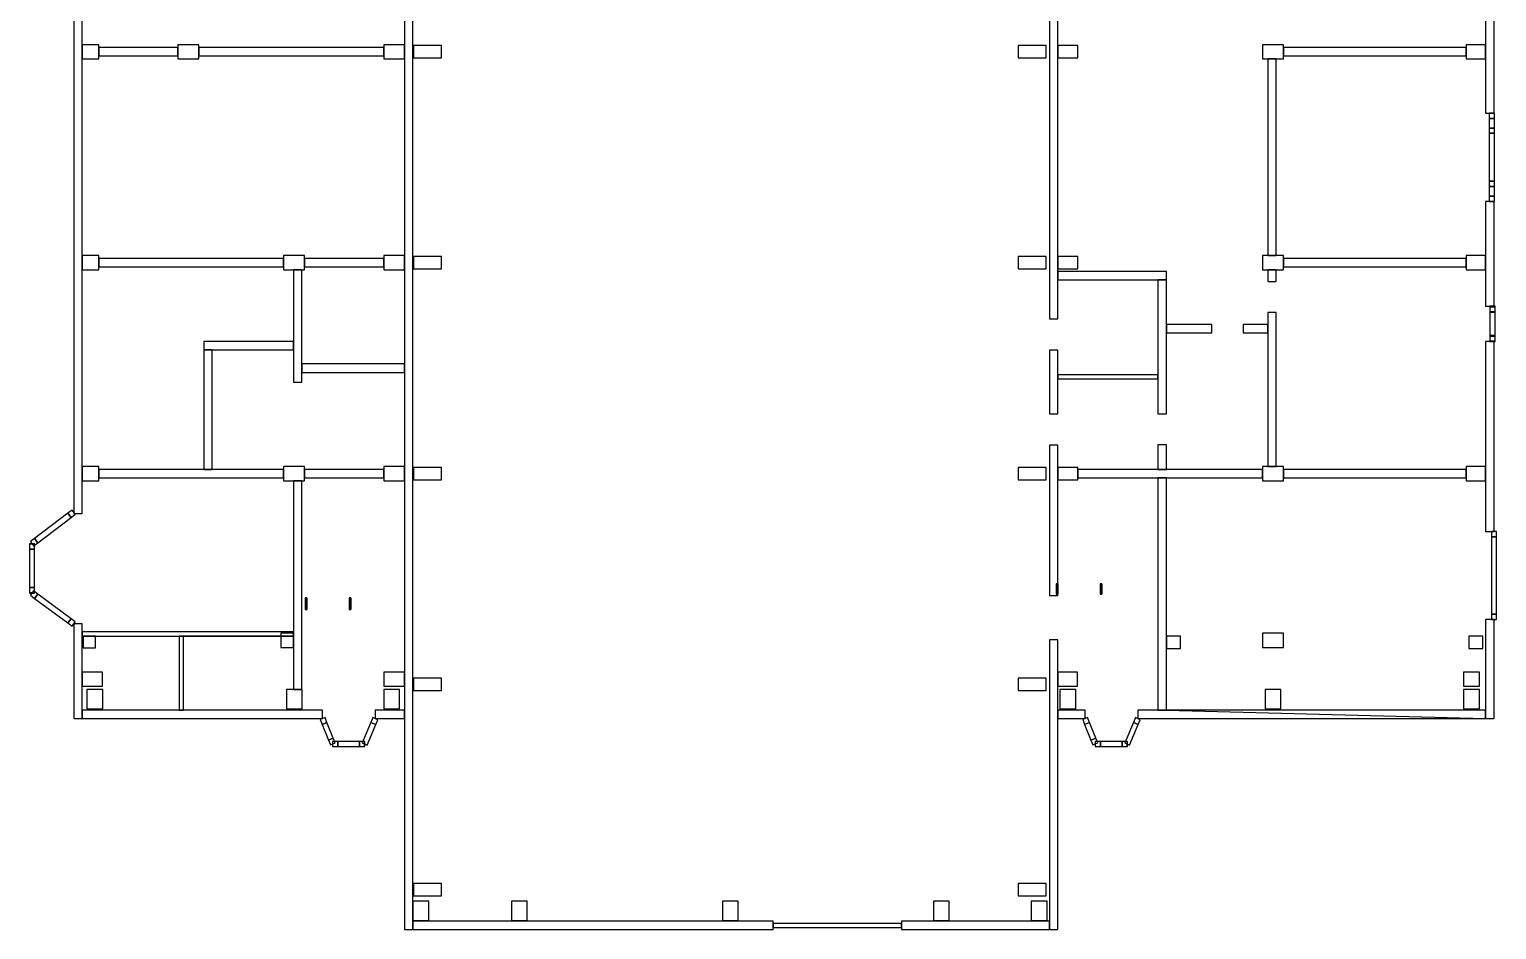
# Model space of a CAD drawing. Extents: x -90 to 76, y -159 to 143.
# Drawn here: x -90.4 to 76.4, y -159.3 to -56.9 of the extents above; entities that cross this region are included whole.
import ezdxf

# ---------------------------------------------------------------- set-up
doc = ezdxf.new("R2010")
doc.units = 0
doc.layers.get('0').update_dxf_attribs({"linetype": 'CONTINUOUS'})

msp = doc.modelspace()

# ---------------------------------------------------------------- linework, layer by layer
for points in [[(25.5898, 111.433601), (25.5898, -89.866402), (26.549801, -89.866402), (26.549801, -89.866402), (26.549801, -85.426399), (26.549801, -84.4664), (26.549801, -84.166397), (26.549801, -82.766403), (26.549801, -82.766403), (26.549801, -60.166401), (26.549801, -58.766399), (26.549801, -36.166401), (26.549801, -34.766399), (26.549801, -12.1664), (26.549801, -12.1664), (26.549801, -10.7664), (26.549801, 11.8336), (26.549801, 13.2336), (26.549801, 35.833599)], [(-46.8102, -158.381805), (-46.8102, -158.381805), (-46.8102, -158.381805), (-46.8102, 89.458298), (-46.8102, 89.458298), (-47.770199, 89.458298), (-47.770199, 89.458298), (-47.770199, 88.5783), (-47.770199, 87.618301), (-47.770199, 84.7136), (-47.770199, 83.113602), (-47.770199, 83.113602), (-47.770199, 61.333599), (-47.770199, 59.733601), (-47.770199, 37.333599), (-47.770199, 37.333599), (-47.770199, 35.733601), (-47.770199, 13.3336), (-47.770199, 11.7336), (-47.770199, -4.9064)], [(-47.770199, -17.1064), (-47.770199, -17.1064), (-47.770199, -18.066401), (-47.770199, -34.666401), (-47.770199, -36.266399), (-47.770199, -58.666401), (-47.770199, -58.666401), (-47.770199, -60.266399), (-47.770199, -82.666397), (-47.770199, -84.266403), (-47.770199, -94.986397)], [(-85.370201, -29.766399), (-85.370201, -111.986099), (-85.370201, -111.986099), (-85.370201, -111.986099), (-85.370201, -111.986099), (-85.370201, -111.986099), (-85.370201, -111.986099), (-84.410202, -111.986099), (-84.410202, -108.266403), (-84.410202, -106.666397), (-84.410202, -106.666397), (-84.410202, -84.266403), (-84.410202, -84.266403), (-84.410202, -82.666397), (-84.410202, -82.666397), (-84.410202, -60.266399), (-84.410202, -60.266399), (-84.410202, -60.266399), (-84.410202, -58.666401), (-84.410202, -58.666401), (-84.410202, -36.266399)], [(75.189796, -60.266399), (75.189796, -66.446404), (75.189796, -66.446404), (75.189796, -66.446404), (76.149803, -66.446404), (76.149803, -66.446404), (76.149803, -28.502399), (76.149803, -28.502399), (76.149803, -28.502399), (75.189796, -28.502399), (75.189796, -28.502399), (75.189796, -28.502399), (75.189796, -34.666401), (75.189796, -36.266399), (75.189796, -58.666401), (75.189796, -58.666401), (75.189796, -60.266399)], [(-84.410202, -60.266399), (-82.510201, -60.266399), (-82.510201, -59.9464), (-82.510201, -59.9464), (-82.510201, -58.986401), (-82.510201, -58.666401), (-82.510201, -58.666401), (-84.410202, -58.666401), (-84.410202, -60.266399), (-84.410202, -60.266399), (-84.410202, -60.266399)], [(-73.530197, -58.986401), (-82.510201, -58.986401), (-82.510201, -59.9464), (-82.510201, -59.9464), (-82.510201, -59.9464), (-73.530197, -59.9464), (-73.530197, -58.986401), (-73.530197, -58.986401), (-73.530197, -58.986401)], [(-73.530197, -60.266399), (-71.130203, -60.266399), (-71.130203, -59.9464), (-71.130203, -59.9464), (-71.130203, -58.986401), (-71.130203, -58.666401), (-71.130203, -58.666401), (-73.530197, -58.666401), (-73.530197, -58.986401), (-73.530197, -58.986401), (-73.530197, -59.9464), (-73.530197, -60.266399), (-73.530197, -60.266399)], [(-50.090199, -58.986401), (-71.130203, -58.986401), (-71.130203, -59.9464), (-71.130203, -59.9464), (-71.130203, -59.9464), (-50.090199, -59.9464), (-50.090199, -58.986401), (-50.090199, -58.986401), (-50.090199, -58.986401)], [(-50.090199, -60.266399), (-47.770199, -60.266399), (-47.770199, -58.666401), (-47.770199, -58.666401), (-50.090199, -58.666401), (-50.090199, -58.666401), (-50.090199, -58.986401), (-50.090199, -58.986401), (-50.090199, -59.9464), (-50.090199, -60.266399), (-50.090199, -60.266399)], [(-46.730202, -60.166401), (-43.530201, -60.166401), (-43.530201, -58.766399), (-43.530201, -58.766399), (-43.530201, -58.766399), (-46.730202, -58.766399), (-46.730202, -60.166401), (-46.730202, -60.166401), (-46.730202, -60.166401)], [(22.0298, -60.166401), (25.229799, -60.166401), (25.229799, -58.766399), (25.229799, -58.766399), (25.229799, -58.766399), (22.0298, -58.766399), (22.0298, -60.166401), (22.0298, -60.166401), (22.0298, -60.166401)], [(26.549801, -60.166401), (28.8298, -60.166401), (28.8298, -60.166401), (28.8298, -58.766399), (28.8298, -58.766399), (26.549801, -58.766399), (26.549801, -60.166401), (26.549801, -60.166401), (26.549801, -60.166401)], [(51.369801, -60.266399), (52.221802, -60.266399), (52.221802, -59.9464), (52.221802, -59.9464), (52.221802, -58.986401), (52.221802, -58.666401), (52.221802, -58.666401), (49.8218, -58.666401), (49.8218, -58.666401), (49.8218, -60.266399), (50.409801, -60.266399), (51.369801, -60.266399), (51.369801, -60.266399)], [(72.969803, -58.986401), (52.221802, -58.986401), (52.221802, -59.9464), (52.221802, -59.9464), (52.221802, -59.9464), (72.969803, -59.9464), (72.969803, -58.986401), (72.969803, -58.986401), (72.969803, -58.986401)], [(75.189796, -60.266399), (75.189796, -60.266399), (75.189796, -60.266399), (75.189796, -58.666401), (75.189796, -58.666401), (72.969803, -58.666401), (72.969803, -58.986401), (72.969803, -58.986401), (72.969803, -59.9464), (72.969803, -60.266399), (75.189796, -60.266399)], [(51.369801, -82.666397), (51.369801, -60.266399), (51.369801, -60.266399), (50.409801, -60.266399), (50.409801, -60.266399), (50.409801, -82.666397), (50.409801, -82.666397), (51.369801, -82.666397), (51.369801, -82.666397)], [(75.609802, -66.446404), (75.609802, -67.046402), (75.609802, -67.046402), (76.209801, -67.046402), (76.209801, -67.046402), (76.209801, -66.446404), (76.209801, -66.446404), (75.609802, -66.446404), (75.609802, -66.446404)], [(75.609802, -68.1464), (76.209801, -68.1464), (76.209801, -68.1464), (76.209801, -67.046402), (75.609802, -67.046402), (75.609802, -67.046402), (75.609802, -67.046402), (75.609802, -68.1464), (75.609802, -68.1464)], [(75.609802, -68.1464), (75.609802, -68.746399), (75.609802, -68.746399), (76.209801, -68.746399), (76.209801, -68.746399), (76.209801, -68.1464), (76.209801, -68.1464), (75.609802, -68.1464), (75.609802, -68.1464)], [(75.609802, -74.186401), (76.209801, -74.186401), (76.209801, -74.186401), (76.209801, -68.746399), (75.609802, -68.746399), (75.609802, -68.746399), (75.609802, -68.746399), (75.609802, -74.186401), (75.609802, -74.186401)], [(75.609802, -74.186401), (75.609802, -74.7864), (75.609802, -74.7864), (76.209801, -74.7864), (76.209801, -74.7864), (76.209801, -74.186401), (76.209801, -74.186401), (75.609802, -74.186401), (75.609802, -74.186401)], [(75.609802, -75.886398), (76.209801, -75.886398), (76.209801, -75.886398), (76.209801, -74.7864), (75.609802, -74.7864), (75.609802, -74.7864), (75.609802, -74.7864), (75.609802, -75.886398), (75.609802, -75.886398)], [(75.189796, -88.407799), (75.189796, -88.407799), (75.189796, -88.407799), (76.149803, -88.407799), (76.149803, -88.407799), (76.149803, -76.486397), (76.149803, -76.486397), (76.149803, -76.486397), (76.149803, -76.486397), (75.189796, -76.486397), (75.189796, -76.486397), (75.189796, -82.666397), (75.189796, -82.666397), (75.189796, -84.266403), (75.189796, -88.407799)], [(75.609802, -76.486397), (75.609802, -76.486397), (75.609802, -76.486397), (76.209801, -76.486397), (76.209801, -75.886398), (76.209801, -75.886398), (76.209801, -75.886398), (75.609802, -75.886398), (75.609802, -76.486397)], [(-84.410202, -84.266403), (-82.510201, -84.266403), (-82.510201, -83.946404), (-82.510201, -83.946404), (-82.510201, -82.986397), (-82.510201, -82.666397), (-82.510201, -82.666397), (-84.410202, -82.666397), (-84.410202, -84.266403), (-84.410202, -84.266403), (-84.410202, -84.266403)], [(-61.510201, -82.986397), (-82.510201, -82.986397), (-82.510201, -82.986397), (-82.510201, -83.946404), (-82.510201, -83.946404), (-61.510201, -83.946404), (-61.510201, -83.946404), (-61.510201, -82.986397), (-61.510201, -82.986397)], [(-59.410198, -84.266403), (-59.110199, -84.266403), (-59.110199, -83.946404), (-59.110199, -83.946404), (-59.110199, -82.986397), (-59.110199, -82.666397), (-59.110199, -82.666397), (-61.510201, -82.666397), (-61.510201, -82.986397), (-61.510201, -82.986397), (-61.510201, -83.946404), (-61.510201, -84.266403), (-60.370201, -84.266403), (-60.370201, -84.266403), (-59.410198, -84.266403)], [(-50.090199, -82.986397), (-59.110199, -82.986397), (-59.110199, -82.986397), (-59.110199, -83.946404), (-59.110199, -83.946404), (-50.090199, -83.946404), (-50.090199, -83.946404), (-50.090199, -82.986397), (-50.090199, -82.986397)], [(-50.090199, -84.266403), (-47.770199, -84.266403), (-47.770199, -82.666397), (-47.770199, -82.666397), (-50.090199, -82.666397), (-50.090199, -82.666397), (-50.090199, -82.986397), (-50.090199, -82.986397), (-50.090199, -83.946404), (-50.090199, -84.266403), (-50.090199, -84.266403)], [(-46.730202, -84.166397), (-43.530201, -84.166397), (-43.530201, -84.166397), (-43.530201, -82.766403), (-43.530201, -82.766403), (-46.730202, -82.766403), (-46.730202, -82.766403), (-46.730202, -84.166397), (-46.730202, -84.166397)], [(22.0298, -84.166397), (25.229799, -84.166397), (25.229799, -84.166397), (25.229799, -82.766403), (25.229799, -82.766403), (22.0298, -82.766403), (22.0298, -82.766403), (22.0298, -84.166397), (22.0298, -84.166397)], [(26.549801, -84.166397), (28.8298, -84.166397), (28.8298, -84.166397), (28.8298, -82.766403), (28.8298, -82.766403), (26.549801, -82.766403), (26.549801, -84.166397), (26.549801, -84.166397), (26.549801, -84.166397)], [(51.369801, -84.266403), (52.221802, -84.266403), (52.221802, -83.946404), (52.221802, -83.946404), (52.221802, -82.986397), (52.221802, -82.666397), (51.369801, -82.666397), (51.369801, -82.666397), (50.409801, -82.666397), (49.8218, -82.666397), (49.8218, -82.666397), (49.8218, -84.266403), (50.409801, -84.266403), (51.369801, -84.266403), (51.369801, -84.266403)], [(72.969803, -82.986397), (52.221802, -82.986397), (52.221802, -82.986397), (52.221802, -83.946404), (52.221802, -83.946404), (72.969803, -83.946404), (72.969803, -83.946404), (72.969803, -82.986397), (72.969803, -82.986397)], [(75.189796, -84.266403), (75.189796, -84.266403), (75.189796, -84.266403), (75.189796, -82.666397), (75.189796, -82.666397), (72.969803, -82.666397), (72.969803, -82.986397), (72.969803, -82.986397), (72.969803, -83.946404), (72.969803, -84.266403), (75.189796, -84.266403)], [(-59.410198, -94.986397), (-59.410198, -94.986397), (-59.410198, -84.266403), (-59.410198, -84.266403), (-60.370201, -84.266403), (-60.370201, -92.426399), (-60.370201, -92.426399)], [(37.929798, -85.426399), (38.889801, -85.426399), (38.889801, -85.426399), (38.889801, -85.426399), (38.889801, -84.4664), (38.889801, -84.4664), (26.549801, -84.4664), (26.549801, -84.4664), (26.549801, -85.426399), (26.549801, -85.426399), (37.929798, -85.426399), (37.929798, -85.426399)], [(51.369801, -85.6064), (51.369801, -84.266403), (51.369801, -84.266403), (51.369801, -84.266403), (50.409801, -84.266403), (50.409801, -84.266403), (50.409801, -85.6064), (51.369801, -85.6064), (51.369801, -85.6064)], [(37.929798, -85.426399), (37.929798, -96.206398), (37.929798, -96.206398)], [(38.889801, -85.426399), (37.929798, -85.426399), (37.929798, -85.426399), (38.889801, -85.426399)], [(38.889801, -91.446404), (38.889801, -91.446404), (38.889801, -90.486397), (38.889801, -85.426399), (38.889801, -85.426399)], [(75.689796, -88.407799), (75.689796, -89.007797), (75.689796, -89.007797), (76.289803, -89.007797), (76.289803, -89.007797), (76.289803, -88.407799), (76.289803, -88.407799), (75.689796, -88.407799), (75.689796, -88.407799)], [(51.369801, -106.666397), (51.369801, -89.1464), (50.409801, -89.1464), (50.409801, -89.1464), (50.409801, -90.486397), (50.409801, -91.446404), (50.409801, -106.666397), (50.409801, -106.666397), (50.409801, -106.666397), (51.369801, -106.666397), (51.369801, -106.666397)], [(75.689796, -88.507797), (75.689796, -89.107803), (75.689796, -89.107803), (76.289803, -89.107803), (76.289803, -89.107803), (76.289803, -88.507797), (76.289803, -88.507797), (75.689796, -88.507797), (75.689796, -88.507797)], [(75.689796, -91.747803), (76.289803, -91.747803), (76.289803, -91.747803), (76.289803, -89.107803), (75.689796, -89.107803), (75.689796, -89.107803), (75.689796, -89.107803), (75.689796, -91.747803), (75.689796, -91.747803)], [(37.929798, -96.206398), (37.929798, -96.206398), (37.929798, -96.666397), (37.929798, -100.6464), (38.889801, -100.6464), (38.889801, -100.6464), (38.889801, -91.446404), (38.889801, -91.446404)], [(38.889801, -91.446404), (38.889801, -91.446404), (44.069801, -91.446404), (44.069801, -90.486397), (44.069801, -90.486397), (38.889801, -90.486397), (38.889801, -90.486397)], [(38.889801, -90.486397), (38.889801, -91.446404), (38.889801, -90.486397)], [(38.889801, -91.446404), (38.889801, -91.446404), (38.889801, -91.446404)], [(50.409801, -90.486397), (47.609798, -90.486397), (47.609798, -91.446404), (47.609798, -91.446404), (50.409801, -91.446404), (50.409801, -91.446404), (50.409801, -90.486397), (50.409801, -90.486397), (50.409801, -90.486397)], [(75.689796, -91.747803), (75.689796, -92.347801), (75.689796, -92.347801), (76.289803, -92.347801), (76.289803, -92.347801), (76.289803, -91.747803), (76.289803, -91.747803), (75.689796, -91.747803), (75.689796, -91.747803)], [(-60.370201, -92.426399), (-60.370201, -92.426399), (-60.370201, -92.426399), (-70.570198, -92.426399), (-70.570198, -92.426399), (-70.570198, -93.386398)], [(-70.570198, -93.386398), (-69.610199, -93.386398), (-69.610199, -93.386398), (-69.610199, -93.386398), (-60.370201, -93.386398)], [(-70.570198, -93.386398), (-70.570198, -106.986397), (-70.570198, -106.986397)], [(-70.570198, -106.986397), (-69.610199, -106.986397), (-69.610199, -93.386398), (-69.610199, -93.386398)], [(-69.610199, -93.386398), (-70.570198, -93.386398), (-69.610199, -93.386398)], [(-69.610199, -93.386398), (-69.610199, -93.386398), (-69.610199, -93.386398)], [(-60.370201, -93.386398), (-60.370201, -92.426399)], [(-60.370201, -92.426399), (-60.370201, -93.386398)], [(-60.370201, -92.426399), (-60.370201, -92.426399), (-60.370201, -92.426399)], [(-60.370201, -93.386398), (-60.370201, -93.386398), (-60.370201, -97.066399), (-59.410198, -97.066399), (-59.410198, -97.066399), (-59.410198, -97.066399), (-59.410198, -95.946404)], [(26.549801, -96.206398), (26.549801, -93.406403), (25.5898, -93.406403), (25.5898, -93.406403), (25.5898, -93.406403), (25.5898, -100.666397), (26.549801, -100.666397), (26.549801, -100.666397), (26.549801, -96.666397), (26.549801, -96.666397), (26.549801, -96.206398)], [(75.189796, -108.266403), (75.189796, -114.044601), (75.189796, -114.044601), (75.189796, -114.044601), (76.049797, -114.044601), (76.149803, -114.044601), (76.149803, -114.044601), (76.149803, -114.044601), (76.149803, -114.044601), (76.149803, -92.4478), (76.149803, -92.4478), (76.149803, -92.4478), (75.189796, -92.4478), (75.189796, -92.4478), (75.189796, -106.666397), (75.189796, -106.666397), (75.189796, -108.266403)], [(75.689796, -92.4478), (75.689796, -92.4478), (75.689796, -92.4478), (76.289803, -92.4478), (76.289803, -91.847801), (76.289803, -91.847801), (76.289803, -91.847801), (75.689796, -91.847801), (75.689796, -92.4478)], [(-47.770199, -94.986397), (-47.770199, -94.986397), (-59.410198, -94.986397)], [(-59.410198, -94.986397), (-59.410198, -95.946404), (-59.410198, -95.946404)], [(-59.410198, -95.946404), (-59.410198, -94.986397), (-59.410198, -94.986397)], [(-47.770199, -94.986397), (-47.770199, -95.946404), (-47.770199, -95.946404), (-47.770199, -106.666397), (-47.770199, -108.266403), (-47.770199, -108.266403), (-47.770199, -130.058395), (-47.770199, -131.658401), (-47.770199, -134.378403)], [(-47.770199, -95.946404), (-47.770199, -94.986397), (-47.770199, -94.986397), (-47.770199, -95.946404)], [(-59.410198, -95.946404), (-59.410198, -95.946404), (-47.770199, -95.946404)], [(37.929798, -96.206398), (37.929798, -96.206398), (26.549801, -96.206398), (26.549801, -96.666397), (26.549801, -96.666397), (26.549801, -96.666397), (37.929798, -96.666397), (37.929798, -96.206398), (37.929798, -96.206398)], [(26.549801, -106.766403), (26.549801, -104.206398), (25.5898, -104.206398), (25.5898, -104.206398), (25.5898, -121.326401), (25.5898, -121.326401), (26.549801, -121.326401), (26.549801, -121.326401), (26.549801, -108.166397), (26.549801, -108.166397), (26.549801, -106.766403)], [(38.889801, -106.986397), (38.889801, -106.986397), (38.889801, -104.186401), (37.929798, -104.186401), (37.929798, -104.186401), (37.929798, -106.986397), (37.929798, -106.986397)], [(-84.410202, -108.266403), (-82.510201, -108.266403), (-82.510201, -107.946404), (-82.510201, -107.946404), (-82.510201, -106.986397), (-82.510201, -106.666397), (-82.510201, -106.666397), (-84.410202, -106.666397), (-84.410202, -108.266403), (-84.410202, -108.266403), (-84.410202, -108.266403)], [(-59.410198, -108.266403), (-59.110199, -108.266403), (-59.110199, -107.946404), (-59.110199, -107.946404), (-59.110199, -106.986397), (-59.110199, -106.666397), (-61.510201, -106.666397), (-61.510201, -106.666397), (-61.510201, -106.986397), (-61.510201, -106.986397), (-61.510201, -107.946404), (-61.510201, -108.266403), (-60.370201, -108.266403), (-60.370201, -108.266403), (-59.410198, -108.266403)], [(-50.090199, -108.266403), (-47.770199, -108.266403), (-47.770199, -106.666397), (-47.770199, -106.666397), (-50.090199, -106.666397), (-50.090199, -106.666397), (-50.090199, -106.986397), (-50.090199, -107.946404), (-50.090199, -107.946404), (-50.090199, -108.266403), (-50.090199, -108.266403)], [(-46.730202, -108.166397), (-43.530201, -108.166397), (-43.530201, -108.166397), (-43.530201, -106.766403), (-43.530201, -106.766403), (-46.730202, -106.766403), (-46.730202, -106.766403), (-46.730202, -108.166397), (-46.730202, -108.166397)], [(22.0298, -108.166397), (25.229799, -108.166397), (25.229799, -108.166397), (25.229799, -106.766403), (25.229799, -106.766403), (22.0298, -106.766403), (22.0298, -106.766403), (22.0298, -108.166397), (22.0298, -108.166397)], [(26.549801, -108.166397), (28.8298, -108.166397), (28.8298, -107.946404), (28.8298, -107.946404), (28.8298, -106.986397), (28.8298, -106.766403), (28.8298, -106.766403), (26.549801, -106.766403), (26.549801, -108.166397), (26.549801, -108.166397), (26.549801, -108.166397)], [(49.8218, -108.266403), (52.221802, -108.266403), (52.221802, -107.946404), (52.221802, -107.946404), (52.221802, -106.986397), (52.221802, -106.666397), (51.369801, -106.666397), (51.369801, -106.666397), (50.409801, -106.666397), (49.8218, -106.666397), (49.8218, -106.986397), (49.8218, -106.986397), (49.8218, -107.946404), (49.8218, -108.266403), (49.8218, -108.266403)], [(75.189796, -108.266403), (75.189796, -108.266403), (75.189796, -106.666397), (75.189796, -106.666397), (75.189796, -106.666397), (72.969803, -106.666397), (72.969803, -106.986397), (72.969803, -106.986397), (72.969803, -107.946404), (72.969803, -108.266403), (75.189796, -108.266403)], [(-70.570198, -106.986397), (-70.570198, -106.986397), (-82.510201, -106.986397), (-82.510201, -106.986397), (-82.510201, -107.946404), (-82.510201, -107.946404), (-61.510201, -107.946404), (-61.510201, -107.946404), (-61.510201, -106.986397), (-69.610199, -106.986397), (-69.610199, -106.986397)], [(-70.570198, -106.986397), (-70.570198, -106.986397)], [(-70.570198, -106.986397), (-70.570198, -106.986397)], [(-69.610199, -106.986397), (-70.570198, -106.986397), (-69.610199, -106.986397)], [(-60.370201, -125.476402), (-60.370201, -125.626404), (-60.370201, -125.626404), (-60.370201, -125.936401), (-60.370201, -127.226402), (-60.370201, -127.226402), (-60.370201, -132.036407), (-59.410198, -132.036407), (-59.410198, -132.036407), (-59.410198, -132.036407), (-59.410198, -108.266403), (-59.410198, -108.266403), (-60.370201, -108.266403), (-60.370201, -125.476402), (-60.370201, -125.476402)], [(-59.110199, -106.986397), (-59.110199, -106.986397), (-59.110199, -106.986397), (-59.110199, -107.946404), (-50.090199, -107.946404), (-50.090199, -107.946404), (-50.090199, -107.946404), (-50.090199, -106.986397), (-59.110199, -106.986397)], [(37.929798, -106.986397), (37.929798, -106.986397), (28.8298, -106.986397), (28.8298, -106.986397), (28.8298, -107.946404), (37.929798, -107.946404), (37.929798, -107.946404)], [(37.929798, -106.986397), (37.929798, -106.986397), (38.889801, -106.986397)], [(38.889801, -106.986397), (38.889801, -106.986397), (37.929798, -106.986397)], [(37.929798, -107.946404), (38.889801, -107.946404), (38.889801, -107.946404), (38.889801, -107.946404), (49.8218, -107.946404), (49.8218, -107.946404), (49.8218, -106.986397), (38.889801, -106.986397), (38.889801, -106.986397)], [(37.929798, -107.946404), (37.929798, -107.946404), (37.929798, -134.378403), (37.929798, -134.378403)], [(38.889801, -107.946404), (37.929798, -107.946404), (37.929798, -107.946404), (38.889801, -107.946404)], [(38.889801, -127.366402), (38.889801, -125.9664), (38.889801, -125.9664), (38.889801, -125.9664), (38.889801, -107.946404)], [(72.969803, -106.986397), (52.221802, -106.986397), (52.221802, -106.986397), (52.221802, -107.946404), (52.221802, -107.946404), (72.969803, -107.946404), (72.969803, -107.946404), (72.969803, -106.986397), (72.969803, -106.986397)], [(-85.5513, -111.6073), (-86.029701, -111.969498), (-86.029701, -111.969498), (-86.029701, -111.969498), (-85.667503, -112.4478), (-85.189102, -112.085602), (-85.189102, -112.085602), (-85.189102, -112.085602), (-85.5513, -111.6073)], [(-89.819397, -114.839104), (-89.457199, -115.317497), (-89.457199, -115.317497), (-85.667503, -112.4478), (-86.029701, -111.969498), (-86.029701, -111.969498), (-86.029701, -111.969498), (-89.819397, -114.839104), (-89.819397, -114.839104)], [(-90.297699, -115.201302), (-90.297699, -115.201302), (-90.297699, -115.201302), (-89.935501, -115.679703), (-89.457199, -115.317497), (-89.457199, -115.317497), (-89.457199, -115.317497), (-89.819397, -114.839104), (-90.297699, -115.201302)], [(75.8498, -114.044601), (75.8498, -114.6446), (76.449799, -114.6446), (76.449799, -114.6446), (76.449799, -114.6446), (76.449799, -114.044601), (75.8498, -114.044601), (75.8498, -114.044601), (75.8498, -114.044601)], [(75.8498, -119.164597), (75.8498, -119.164597), (75.8498, -123.444603), (75.8498, -123.444603), (75.8498, -123.444603), (76.449799, -123.444603), (76.449799, -119.164597), (76.449799, -119.164597), (76.449799, -118.924599), (76.449799, -118.924599), (76.449799, -114.6446), (76.449799, -114.6446), (75.8498, -114.6446), (75.8498, -114.6446), (75.8498, -118.924599), (75.8498, -118.924599), (75.8498, -119.164597)], [(-90.416603, -115.460503), (-89.816597, -115.460503), (-89.816597, -115.440498), (-89.816597, -115.440498), (-90.416603, -115.440498), (-90.416603, -115.440498), (-90.416603, -115.460503), (-90.416603, -115.460503), (-90.416603, -115.460503)], [(-90.416603, -115.460503), (-90.416603, -116.060501), (-90.416603, -116.060501), (-89.816597, -116.060501), (-89.816597, -116.060501), (-89.816597, -115.460503), (-89.816597, -115.460503), (-90.416603, -115.460503), (-90.416603, -115.460503)], [(-90.416603, -120.431), (-89.816597, -120.431), (-89.816597, -120.431), (-89.816597, -120.331001), (-89.816597, -120.331001), (-89.816597, -116.1605), (-89.816597, -116.1605), (-89.816597, -116.060501), (-90.416603, -116.060501), (-90.416603, -116.060501), (-90.416603, -116.060501), (-90.416603, -116.1605), (-90.416603, -116.1605), (-90.416603, -120.331001), (-90.416603, -120.331001), (-90.416603, -120.431), (-90.416603, -120.431)], [(26.3498, -120.0177), (26.3498, -121.178398)], [(26.3498, -120.0177), (26.3498, -120.0177)], [(26.3498, -120.0177), (26.3498, -120.0177), (26.3498, -120.0177)], [(26.549801, -120.0177), (26.3498, -120.0177), (26.549801, -120.0177)], [(26.3498, -120.0177), (26.3498, -120.0177), (26.3498, -120.0177)], [(26.3498, -120.0177), (26.3498, -121.178398)], [(26.3498, -120.0177), (26.3498, -120.0177)], [(26.3498, -120.0177), (26.3498, -120.0177), (26.3498, -120.0177)], [(26.549801, -120.0177), (26.3498, -120.0177), (26.549801, -120.0177)], [(26.3498, -120.0177), (26.3498, -120.0177), (26.3498, -120.0177)], [(26.549801, -121.178398), (26.549801, -120.0177), (26.549801, -121.178398)], [(26.549801, -120.0177), (26.549801, -120.0177)], [(26.549801, -120.0177), (26.549801, -120.0177), (26.549801, -120.0177)], [(26.549801, -121.178398), (26.549801, -120.0177), (26.549801, -121.178398)], [(26.549801, -120.0177), (26.549801, -120.0177)], [(26.549801, -120.0177), (26.549801, -120.0177), (26.549801, -120.0177)], [(31.3498, -120.0177), (31.3498, -121.178398)], [(31.3498, -120.0177), (31.3498, -120.0177)], [(31.549801, -120.0177), (31.3498, -120.0177), (31.549801, -120.0177)], [(31.3498, -120.0177), (31.3498, -120.0177), (31.3498, -120.0177)], [(31.3498, -120.0177), (31.3498, -121.178398)], [(31.3498, -120.0177), (31.3498, -120.0177)], [(31.549801, -120.0177), (31.3498, -120.0177), (31.549801, -120.0177)], [(31.3498, -120.0177), (31.3498, -120.0177), (31.3498, -120.0177)], [(31.549801, -121.178398), (31.549801, -120.0177), (31.549801, -121.178398)], [(31.549801, -120.0177), (31.549801, -120.0177), (31.549801, -120.0177)], [(31.549801, -121.178398), (31.549801, -120.0177), (31.549801, -121.178398)], [(31.549801, -120.0177), (31.549801, -120.0177), (31.549801, -120.0177)], [(-90.416603, -120.431), (-90.416603, -121.030998), (-90.416603, -121.030998), (-89.816597, -121.030998), (-89.816597, -121.030998), (-89.816597, -120.431), (-89.816597, -120.431), (-90.416603, -120.431), (-90.416603, -120.431)], [(-90.416603, -121.051003), (-89.816597, -121.051003), (-89.816597, -121.030998), (-89.816597, -121.030998), (-90.416603, -121.030998), (-90.416603, -121.030998), (-90.416603, -121.051003), (-90.416603, -121.051003), (-90.416603, -121.051003)], [(-90.295197, -121.292099), (-89.813004, -121.6492), (-89.813004, -121.6492), (-89.813004, -121.6492), (-89.455902, -121.167), (-89.938103, -120.809898), (-89.938103, -120.809898), (-89.938103, -120.809898), (-90.295197, -121.292099)], [(-86.030899, -124.450401), (-85.673798, -123.9683), (-85.673798, -123.9683), (-89.455902, -121.167), (-89.813004, -121.6492), (-89.813004, -121.6492), (-89.813004, -121.6492), (-86.030899, -124.450401), (-86.030899, -124.450401)], [(-59.050201, -121.603699), (-59.050201, -122.906799)], [(-59.050201, -121.603699), (-59.050201, -121.603699)], [(-59.050201, -121.603699), (-59.050201, -121.603699), (-59.050201, -121.603699)], [(-58.850201, -121.603699), (-59.050201, -121.603699)], [(-59.050201, -121.603699), (-59.050201, -122.906799)], [(-59.050201, -121.603699), (-59.050201, -121.603699)], [(-59.050201, -121.603699), (-59.050201, -121.603699), (-59.050201, -121.603699)], [(-58.850201, -121.603699), (-59.050201, -121.603699)], [(-58.850201, -122.906799), (-58.850201, -121.603699), (-58.850201, -122.906799)], [(-58.850201, -121.603699), (-58.850201, -121.603699)], [(-58.850201, -121.603699), (-58.850201, -121.603699), (-58.850201, -121.603699)], [(-58.850201, -121.603699), (-58.850201, -121.603699), (-58.850201, -121.603699)], [(-58.850201, -122.906799), (-58.850201, -121.603699), (-58.850201, -122.906799)], [(-58.850201, -121.603699), (-58.850201, -121.603699)], [(-58.850201, -121.603699), (-58.850201, -121.603699), (-58.850201, -121.603699)], [(-58.850201, -121.603699), (-58.850201, -121.603699), (-58.850201, -121.603699)], [(-54.050201, -121.603699), (-54.050201, -122.906799)], [(-54.050201, -121.603699), (-54.050201, -121.603699)], [(-53.850201, -121.603699), (-54.050201, -121.603699)], [(-54.050201, -121.603699), (-54.050201, -122.906799)], [(-54.050201, -121.603699), (-54.050201, -121.603699)], [(-53.850201, -121.603699), (-54.050201, -121.603699)], [(-53.850201, -122.906799), (-53.850201, -121.603699), (-53.850201, -122.906799)], [(-53.850201, -121.603699), (-53.850201, -121.603699), (-53.850201, -121.603699)], [(-53.850201, -121.603699), (-53.850201, -121.603699), (-53.850201, -121.603699)], [(-53.850201, -122.906799), (-53.850201, -121.603699), (-53.850201, -122.906799)], [(-53.850201, -121.603699), (-53.850201, -121.603699), (-53.850201, -121.603699)], [(-53.850201, -121.603699), (-53.850201, -121.603699), (-53.850201, -121.603699)], [(26.3498, -121.178398), (26.3498, -121.178398)], [(26.3498, -121.178398), (26.549801, -121.178398), (26.3498, -121.178398)], [(26.3498, -121.178398), (26.3498, -121.178398)], [(26.3498, -121.178398), (26.549801, -121.178398), (26.3498, -121.178398)], [(31.3498, -121.178398), (31.3498, -121.178398)], [(31.3498, -121.178398), (31.549801, -121.178398), (31.3498, -121.178398)], [(31.3498, -121.178398), (31.3498, -121.178398)], [(31.3498, -121.178398), (31.549801, -121.178398), (31.3498, -121.178398)], [(-59.050201, -122.906799), (-58.850201, -122.906799)], [(-59.050201, -122.906799), (-58.850201, -122.906799)], [(-58.850201, -122.906799), (-58.850201, -122.906799), (-58.850201, -122.906799)], [(-58.850201, -122.906799), (-58.850201, -122.906799), (-58.850201, -122.906799)], [(-54.050201, -122.906799), (-53.850201, -122.906799)], [(-54.050201, -122.906799), (-53.850201, -122.906799)], [(-53.850201, -122.906799), (-53.850201, -122.906799), (-53.850201, -122.906799)], [(-53.850201, -122.906799), (-53.850201, -122.906799), (-53.850201, -122.906799)], [(75.8498, -124.044601), (75.8498, -124.044601), (76.449799, -124.044601), (76.449799, -124.044601), (76.449799, -123.444603), (76.449799, -123.444603), (75.8498, -123.444603), (75.8498, -123.444603), (75.8498, -124.044601)], [(-85.548798, -124.807503), (-85.548798, -124.807503), (-85.548798, -124.807503), (-85.191704, -124.325401), (-85.673798, -123.9683), (-85.673798, -123.9683), (-85.673798, -123.9683), (-86.030899, -124.450401), (-85.548798, -124.807503)], [(-84.410202, -125.476402), (-84.410202, -125.476402), (-84.410202, -124.566399), (-84.410202, -124.566399), (-85.370201, -124.566399), (-85.370201, -124.566399), (-85.370201, -135.338394), (-85.370201, -135.338394), (-84.410202, -135.338394), (-84.410202, -125.476402)], [(75.189796, -135.338394), (75.189796, -135.338394), (76.149803, -135.338394), (76.149803, -135.338394), (76.149803, -135.338394), (76.149803, -135.338394), (76.149803, -124.044601), (76.149803, -124.044601), (76.149803, -124.044601), (76.149803, -124.044601), (76.049797, -124.044601), (75.189796, -124.044601), (75.189796, -124.044601), (75.189796, -124.044601), (75.189796, -124.044601), (75.189796, -134.378403), (75.189796, -135.338394), (75.189796, -135.338394), (75.189796, -135.338394), (75.189796, -135.338394)], [(-84.410202, -125.936401), (-84.410202, -125.936401), (-84.410202, -125.476402)], [(-60.370201, -125.476402), (-60.370201, -125.476402), (-84.410202, -125.476402)], [(-84.410202, -125.476402), (-84.410202, -125.936401), (-84.410202, -125.476402)], [(-84.410202, -135.338394), (-84.410202, -134.378403), (-84.410202, -134.378403), (-84.410202, -131.658401), (-84.410202, -130.058395), (-84.410202, -130.058395), (-84.410202, -125.936401)], [(-84.410202, -125.936401), (-84.410202, -125.936401), (-84.310204, -125.936401), (-84.310204, -125.936401), (-82.910202, -125.936401), (-73.364197, -125.936401), (-73.364197, -125.936401)], [(-84.410202, -125.936401), (-84.410202, -125.936401), (-84.410202, -125.936401)], [(-84.310204, -127.266403), (-84.310204, -127.266403), (-84.310204, -127.266403), (-82.910202, -127.266403), (-82.910202, -127.266403), (-82.910202, -125.936401), (-84.310204, -125.936401), (-84.310204, -125.936401), (-84.310204, -127.266403)], [(-73.364197, -125.936401), (-73.364197, -125.936401), (-73.364197, -134.378403)], [(-72.904198, -125.936401), (-73.364197, -125.936401), (-73.364197, -125.936401), (-72.904198, -125.936401)], [(-73.364197, -125.936401), (-72.904198, -125.936401), (-72.904198, -125.936401)], [(-72.904198, -134.378403), (-72.904198, -134.378403), (-72.904198, -125.936401)], [(-72.904198, -125.936401), (-72.904198, -125.936401), (-60.370201, -125.936401), (-72.904198, -125.936401)], [(-61.8102, -127.226402), (-60.370201, -127.226402), (-60.370201, -125.626404), (-60.370201, -125.626404), (-60.370201, -125.626404), (-61.8102, -125.626404), (-61.8102, -125.626404), (-61.8102, -127.226402), (-61.8102, -127.226402)], [(-60.370201, -125.936401), (-60.370201, -125.476402), (-60.370201, -125.476402), (-60.370201, -125.936401)], [(26.549801, -135.326401), (26.549801, -135.326401), (26.549801, -134.366394), (26.549801, -134.366394), (26.549801, -131.658401), (26.549801, -130.058395), (26.549801, -126.366402), (25.5898, -126.366402), (25.5898, -126.366402), (25.5898, -158.381805), (25.5898, -158.381805)], [(38.889801, -127.366402), (38.889801, -127.366402), (40.489799, -127.366402), (40.489799, -127.366402), (40.489799, -125.9664), (40.489799, -125.9664), (38.889801, -125.9664)], [(38.889801, -125.9664), (38.889801, -127.366402), (38.889801, -127.366402), (38.889801, -125.9664)], [(49.8218, -127.226402), (52.221802, -127.226402), (52.221802, -127.226402), (52.221802, -125.626404), (52.221802, -125.626404), (49.8218, -125.626404), (49.8218, -125.626404), (49.8218, -127.226402), (49.8218, -127.226402)], [(73.289803, -127.366402), (74.889801, -127.366402), (74.889801, -127.366402), (74.889801, -125.9664), (74.889801, -125.9664), (73.289803, -125.9664), (73.289803, -125.9664), (73.289803, -127.366402), (73.289803, -127.366402)], [(38.889801, -134.378403), (38.889801, -134.378403), (38.889801, -127.366402)], [(-84.410202, -131.658401), (-82.114197, -131.658401), (-82.114197, -131.658401), (-82.114197, -130.058395), (-84.410202, -130.058395), (-84.410202, -130.058395), (-84.410202, -131.658401), (-84.410202, -131.658401), (-84.410202, -131.658401)], [(-50.090199, -131.658401), (-47.770199, -131.658401), (-47.770199, -130.058395), (-47.770199, -130.058395), (-50.090199, -130.058395), (-50.090199, -130.058395), (-50.090199, -130.058395), (-50.090199, -131.658401), (-50.090199, -131.658401)], [(28.789801, -131.658401), (28.789801, -131.658401), (28.789801, -131.658401), (28.789801, -130.058395), (26.549801, -130.058395), (26.549801, -130.058395), (26.549801, -131.658401), (26.549801, -131.658401), (28.789801, -131.658401)], [(74.489799, -131.658401), (74.489799, -131.658401), (74.489799, -131.658401), (74.489799, -130.058395), (72.689796, -130.058395), (72.689796, -130.058395), (72.689796, -130.058395), (72.689796, -131.658401), (74.489799, -131.658401)], [(-46.730202, -132.118393), (-43.530201, -132.118393), (-43.530201, -132.118393), (-43.530201, -130.718399), (-43.530201, -130.718399), (-46.730202, -130.718399), (-46.730202, -130.718399), (-46.730202, -132.118393), (-46.730202, -132.118393)], [(22.0298, -132.118393), (25.229799, -132.118393), (25.229799, -132.118393), (25.229799, -130.718399), (25.229799, -130.718399), (22.0298, -130.718399), (22.0298, -130.718399), (22.0298, -132.118393), (22.0298, -132.118393)], [(-83.864197, -132.036407), (-83.864197, -134.236404), (-82.064201, -134.236404), (-82.064201, -134.236404), (-82.064201, -134.236404), (-82.064201, -132.036407), (-83.864197, -132.036407), (-83.864197, -132.036407), (-83.864197, -132.036407)], [(-61.190201, -132.036407), (-61.190201, -134.236404), (-61.190201, -134.236404), (-59.390202, -134.236404), (-59.390202, -134.236404), (-59.390202, -132.036407), (-59.410198, -132.036407), (-60.370201, -132.036407), (-60.370201, -132.036407), (-61.190201, -132.036407), (-61.190201, -132.036407)], [(-50.110199, -132.036407), (-50.110199, -134.236404), (-50.110199, -134.236404), (-48.3102, -134.236404), (-48.3102, -134.236404), (-48.3102, -132.036407), (-48.3102, -132.036407), (-50.110199, -132.036407), (-50.110199, -132.036407)], [(26.789801, -132.036407), (26.789801, -134.236404), (26.789801, -134.236404), (28.5898, -134.236404), (28.5898, -134.236404), (28.5898, -132.036407), (28.5898, -132.036407), (26.789801, -132.036407), (26.789801, -132.036407)], [(50.121799, -132.036407), (50.121799, -134.236404), (50.121799, -134.236404), (51.921799, -134.236404), (51.921799, -134.236404), (51.921799, -132.036407), (51.921799, -132.036407), (50.121799, -132.036407), (50.121799, -132.036407)], [(72.689796, -132.036407), (72.689796, -134.236404), (72.689796, -134.236404), (74.489799, -134.236404), (74.489799, -134.236404), (74.489799, -132.036407), (74.489799, -132.036407), (72.689796, -132.036407), (72.689796, -132.036407)], [(72.689796, -132.036407), (72.689796, -132.036407), (72.689796, -134.236404), (72.689796, -134.236404), (74.489799, -134.236404), (74.489799, -134.236404), (74.489799, -132.036407), (74.489799, -132.036407), (72.689796, -132.036407)], [(-72.904198, -134.378403), (-72.904198, -134.378403), (-73.364197, -134.378403), (-84.410202, -134.378403), (-84.410202, -134.378403)], [(-84.410202, -135.338394), (-57.070202, -135.338394), (-57.070202, -135.338394), (-57.070202, -135.338394), (-57.070202, -134.378403), (-72.904198, -134.378403), (-72.904198, -134.378403)], [(-84.410202, -134.378403), (-84.410202, -135.338394), (-84.410202, -135.338394), (-84.410202, -134.378403)], [(-73.364197, -134.378403), (-72.904198, -134.378403), (-73.364197, -134.378403)], [(-72.904198, -134.378403), (-72.904198, -134.378403), (-72.904198, -134.378403)], [(-47.770199, -134.378403), (-47.770199, -134.378403), (-51.070202, -134.378403), (-51.070202, -134.378403), (-51.070202, -135.338394), (-51.070202, -135.338394), (-47.770199, -135.338394)], [(-47.770199, -134.378403), (-47.770199, -134.378403), (-47.770199, -135.338394), (-47.770199, -135.338394), (-47.770199, -135.338394), (-47.770199, -159.341797), (-47.770199, -159.341797), (-47.770199, -159.341797), (-47.770199, -159.341797), (-46.8102, -159.341797), (-46.8102, -159.341797)], [(-47.770199, -135.338394), (-47.770199, -134.378403), (-47.770199, -134.378403), (-47.770199, -135.338394)], [(26.549801, -135.326401), (26.549801, -135.326401), (29.649799, -135.326401), (29.649799, -135.326401), (29.649799, -134.366394), (29.649799, -134.366394), (29.649799, -134.366394), (26.549801, -134.366394)], [(26.549801, -134.366394), (26.549801, -134.366394), (26.549801, -135.326401), (26.549801, -135.326401), (26.549801, -134.366394)], [(38.889801, -134.378403), (37.929798, -134.378403), (37.929798, -134.378403), (35.649799, -134.378403), (35.649799, -134.378403), (35.649799, -134.378403), (35.649799, -135.338394), (35.649799, -135.338394), (75.189796, -135.338394), (75.189796, -135.338394)], [(37.929798, -134.378403), (37.929798, -134.378403), (37.929798, -134.378403)], [(37.929798, -134.378403), (38.889801, -134.378403), (37.929798, -134.378403)], [(75.189796, -135.338394), (75.189796, -135.338394), (75.189796, -134.378403), (75.189796, -134.378403), (38.889801, -134.378403), (38.889801, -134.378403), (75.189796, -135.338394)], [(-57.348499, -135.438599), (-57.124199, -135.995102), (-57.124199, -135.995102), (-56.567699, -135.770798), (-56.567699, -135.770798), (-56.792, -135.214294), (-56.792, -135.214294), (-57.348499, -135.438599), (-57.348499, -135.438599)], [(-56.407101, -137.774094), (-55.850601, -137.549805), (-55.850601, -137.549805), (-56.567699, -135.770798), (-57.124199, -135.995102), (-57.124199, -135.995102), (-57.124199, -135.995102), (-56.407101, -137.774094), (-56.407101, -137.774094)], [(-51.026901, -136.007904), (-51.5797, -135.774796), (-51.5797, -135.774796), (-52.560902, -138.101898), (-52.007999, -138.335007), (-52.007999, -138.335007), (-52.007999, -138.335007), (-51.026901, -136.007904), (-51.026901, -136.007904)], [(-50.7938, -135.455002), (-50.7938, -135.455002), (-50.7938, -135.455002), (-51.346699, -135.221893), (-51.5797, -135.774796), (-51.5797, -135.774796), (-51.5797, -135.774796), (-51.026901, -136.007904), (-50.7938, -135.455002)], [(25.5898, -158.381805), (25.5898, -159.341797), (25.5898, -159.341797), (26.549801, -159.341797), (26.549801, -159.341797), (26.549801, -159.341797), (26.549801, -135.326401)], [(29.3715, -135.438599), (29.5958, -135.995102), (29.5958, -135.995102), (30.1523, -135.770798), (30.1523, -135.770798), (29.927999, -135.214294), (29.927999, -135.214294), (29.3715, -135.438599), (29.3715, -135.438599)], [(30.312901, -137.774094), (30.8694, -137.549805), (30.8694, -137.549805), (30.1523, -135.770798), (29.5958, -135.995102), (29.5958, -135.995102), (29.5958, -135.995102), (30.312901, -137.774094), (30.312901, -137.774094)], [(35.6931, -136.007904), (35.140301, -135.774796), (35.140301, -135.774796), (34.1591, -138.101898), (34.712002, -138.335007), (34.712002, -138.335007), (34.712002, -138.335007), (35.6931, -136.007904), (35.6931, -136.007904)], [(35.926201, -135.455002), (35.926201, -135.455002), (35.926201, -135.455002), (35.373402, -135.221893), (35.140301, -135.774796), (35.140301, -135.774796), (35.140301, -135.774796), (35.6931, -136.007904), (35.926201, -135.455002)], [(-56.182899, -138.330597), (-56.182899, -138.330597), (-56.182899, -138.330597), (-55.626301, -138.106293), (-55.850601, -137.549805), (-55.850601, -137.549805), (-55.850601, -137.549805), (-56.407101, -137.774094), (-56.182899, -138.330597)], [(-55.924599, -138.518402), (-55.3246, -138.518402), (-55.3246, -138.518402), (-55.3246, -137.918396), (-55.3246, -137.918396), (-55.924599, -137.918396), (-55.924599, -137.918396), (-55.924599, -138.518402), (-55.924599, -138.518402)], [(-52.864399, -138.518402), (-52.864399, -137.918396), (-55.3246, -137.918396), (-55.3246, -137.918396), (-55.3246, -138.518402), (-55.3246, -138.518402), (-52.864399, -138.518402), (-52.864399, -138.518402), (-52.864399, -138.518402)], [(-52.284401, -138.518402), (-52.284401, -138.518402), (-52.284401, -138.518402), (-52.284401, -137.918396), (-52.884399, -137.918396), (-52.884399, -137.918396), (-52.884399, -137.918396), (-52.884399, -138.518402), (-52.284401, -138.518402)], [(-52.864399, -138.518402), (-52.2644, -138.518402), (-52.2644, -138.518402), (-52.2644, -137.918396), (-52.2644, -137.918396), (-52.864399, -137.918396), (-52.864399, -137.918396), (-52.864399, -138.518402), (-52.864399, -138.518402)], [(30.537201, -138.330597), (30.537201, -138.330597), (30.537201, -138.330597), (31.0937, -138.106293), (30.8694, -137.549805), (30.8694, -137.549805), (30.8694, -137.549805), (30.312901, -137.774094), (30.537201, -138.330597)], [(30.795401, -138.518402), (31.395399, -138.518402), (31.395399, -138.518402), (31.395399, -137.918396), (31.395399, -137.918396), (30.795401, -137.918396), (30.795401, -137.918396), (30.795401, -138.518402), (30.795401, -138.518402)], [(33.855598, -138.518402), (33.855598, -137.918396), (31.395399, -137.918396), (31.395399, -137.918396), (31.395399, -138.518402), (31.395399, -138.518402), (33.855598, -138.518402), (33.855598, -138.518402), (33.855598, -138.518402)], [(34.4356, -138.518402), (34.4356, -138.518402), (34.4356, -138.518402), (34.4356, -137.918396), (33.835602, -137.918396), (33.835602, -137.918396), (33.835602, -137.918396), (33.835602, -138.518402), (34.4356, -138.518402)], [(33.855598, -138.518402), (34.455601, -138.518402), (34.455601, -138.518402), (34.455601, -137.918396), (34.455601, -137.918396), (33.855598, -137.918396), (33.855598, -137.918396), (33.855598, -138.518402), (33.855598, -138.518402)], [(-46.730202, -155.506393), (-43.530201, -155.506393), (-43.530201, -155.506393), (-43.530201, -154.1064), (-43.530201, -154.1064), (-46.730202, -154.1064), (-46.730202, -154.1064), (-46.730202, -155.506393), (-46.730202, -155.506393)], [(22.0298, -155.506393), (25.229799, -155.506393), (25.229799, -155.506393), (25.229799, -154.1064), (25.229799, -154.1064), (22.0298, -154.1064), (22.0298, -154.1064), (22.0298, -155.506393), (22.0298, -155.506393)], [(-46.790199, -156.1064), (-46.790199, -158.306396), (-46.790199, -158.306396), (-44.9902, -158.306396), (-44.9902, -158.306396), (-44.9902, -156.1064), (-44.9902, -156.1064), (-46.790199, -156.1064), (-46.790199, -156.1064)], [(-35.590199, -156.1064), (-35.590199, -158.306396), (-35.590199, -158.306396), (-33.790199, -158.306396), (-33.790199, -158.306396), (-33.790199, -156.1064), (-33.790199, -156.1064), (-35.590199, -156.1064), (-35.590199, -156.1064)], [(-11.5902, -156.1064), (-11.5902, -158.306396), (-11.5902, -158.306396), (-9.7902, -158.306396), (-9.7902, -158.306396), (-9.7902, -156.1064), (-9.7902, -156.1064), (-11.5902, -156.1064), (-11.5902, -156.1064)], [(12.3898, -156.1064), (12.3898, -158.306396), (12.3898, -158.306396), (14.1898, -158.306396), (14.1898, -158.306396), (14.1898, -156.1064), (14.1898, -156.1064), (12.3898, -156.1064), (12.3898, -156.1064)], [(23.5298, -156.1064), (23.5298, -158.306396), (23.5298, -158.306396), (25.3298, -158.306396), (25.3298, -158.306396), (25.3298, -156.1064), (25.3298, -156.1064), (23.5298, -156.1064), (23.5298, -156.1064)], [(-46.8102, -159.341797), (-46.8102, -159.341797), (-46.8102, -158.381805)], [(-46.8102, -159.341797), (-5.8347, -159.341797), (-5.8347, -159.341797), (-5.8347, -159.091797), (-5.8347, -159.091797), (-5.8347, -158.631805), (-5.8347, -158.631805), (-5.8347, -158.381805), (-5.8347, -158.381805), (-46.8102, -158.381805)], [(-46.8102, -158.381805), (-46.8102, -159.341797)], [(-46.8102, -158.381805), (-46.8102, -158.381805), (-46.8102, -158.381805)], [(25.5898, -158.381805), (25.5898, -158.381805), (8.7653, -158.381805), (8.7653, -158.631805), (8.7653, -158.631805), (8.7653, -159.091797), (8.7653, -159.091797), (8.7653, -159.341797), (25.5898, -159.341797), (25.5898, -159.341797)], [(25.5898, -159.341797), (25.5898, -159.341797), (25.5898, -158.381805), (25.5898, -158.381805), (25.5898, -159.341797)], [(-46.8102, -159.341797), (-46.8102, -159.341797), (-46.8102, -159.341797)], [(-5.8347, -159.091797), (8.7653, -159.091797), (8.7653, -159.091797), (8.7653, -158.631805), (8.7653, -158.631805), (-5.8347, -158.631805), (-5.8347, -158.631805), (-5.8347, -159.091797), (-5.8347, -159.091797)]]:
    msp.add_lwpolyline(points)

doc.saveas('drawing.dxf')
